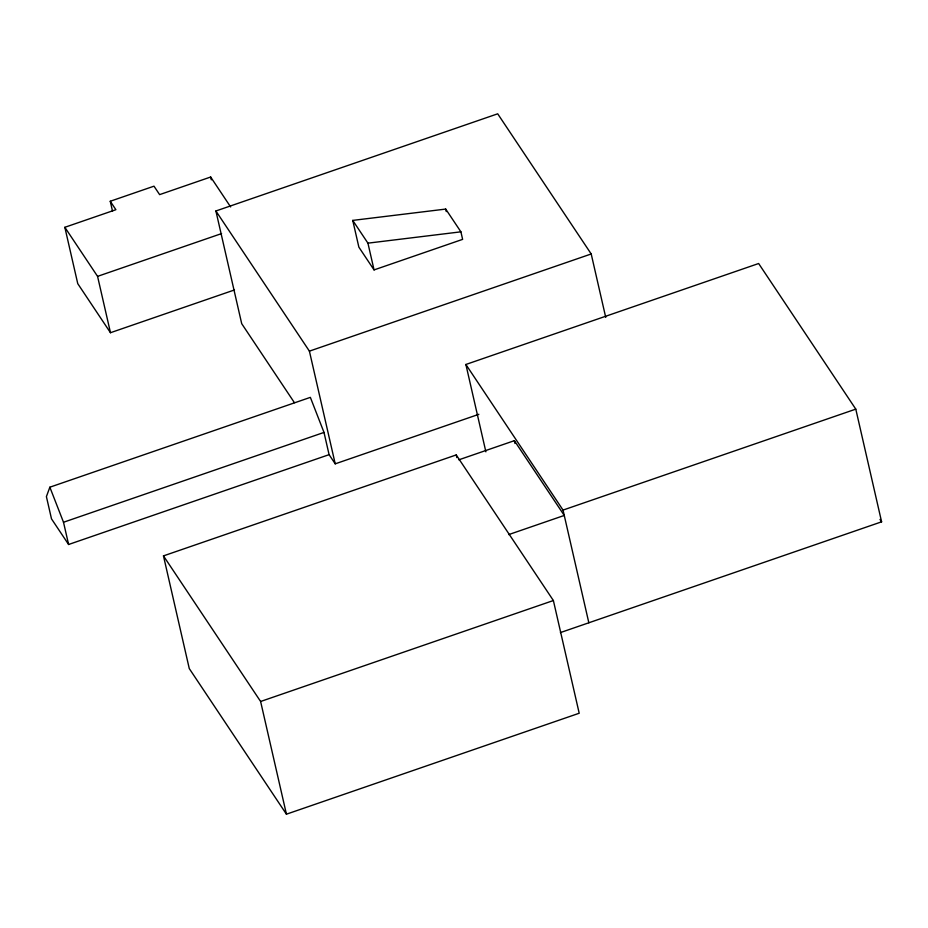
<?xml version="1.0" encoding="UTF-8"?>
<svg xmlns="http://www.w3.org/2000/svg" width="928" height="928" viewBox="0 0 928 928"><rect width="100%" height="100%" fill="white"/><g stroke="black" fill="none" stroke-linecap="round" stroke-linejoin="round"><path stroke-width="1.39" d="M329.092 454.662L324 432.425L310.358 397.37L49.857 487.2L46.4 496.608L51.492 518.845L68.602 544.492L329.092 454.662L335.217 463.838L478.86 414.306M112.508 211.132L110.258 201.26L153.99 186.18L159.628 194.625L210.668 177.016L230.62 206.932M234.494 289.942L110.478 332.711L77.755 283.655L64.844 227.302L115.884 209.705L110.258 201.26M294.42 402.682L241.709 323.686L215.899 210.981L497.698 113.808L591.206 253.97L605.729 317.364M64.844 227.302L97.568 276.358L221.583 233.589M374.054 269.909L462.62 239.366L460.903 231.826L445.718 209.078L352.744 220.4L358.869 247.15L374.054 269.909L367.929 243.159L352.744 220.4M215.899 210.981L309.407 351.144L591.206 253.97M485.878 451.82L465.879 364.472L758.64 263.517L855.79 409.132L881.6 521.826L560.384 632.594M68.602 544.492L63.51 522.255L324 432.425M163.467 555.884L456.228 454.929L553.378 600.532L579.2 713.238L286.427 814.192L189.277 668.578L163.467 555.884L260.617 701.487L286.427 814.192M458.815 459.824L514.367 440.672L564.259 515.446L508.706 534.598M465.879 364.472L563.029 510.087L855.79 409.132M260.617 701.487L553.378 600.532M367.929 243.159L460.903 231.826M879.999 519.425L881.6 521.826M49.857 487.2L63.51 522.255M563.029 510.087L588.839 622.781M514.367 440.672L515.005 443.491M445.718 209.078L446.287 211.584M456.228 454.929L456.843 457.608M309.407 351.144L335.217 463.838M210.668 177.016L211.306 179.835M97.568 276.358L110.478 332.711"/></g></svg>
